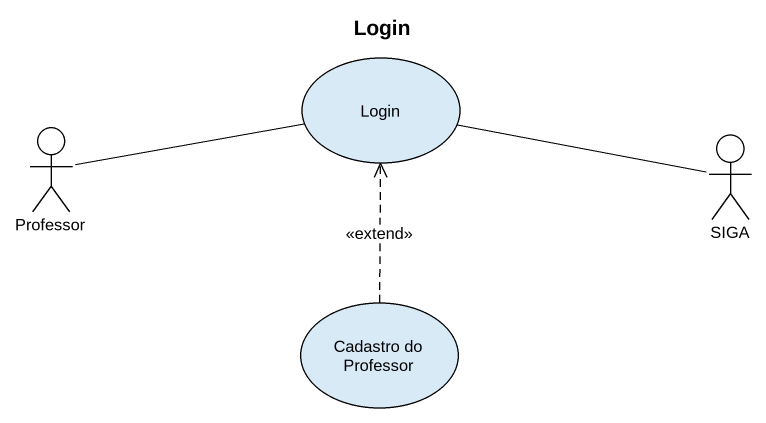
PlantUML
@startuml
title Login
usecase Login
actor Professor
actor SIGA
usecase "Cadastro do Professor" as Cadastro_do_Professor
Login -right- SIGA
Professor -right- Login
Cadastro_do_Professor .up.> Login : <<extend>>
@enduml
